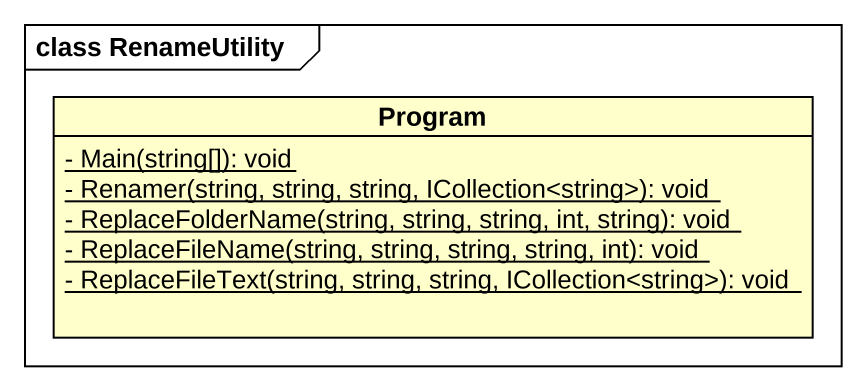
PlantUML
@startuml
mainframe class RenameUtility
hide circle
hide empty members
skinparam classAttributeIconSize 0
class Program {
  {static} - Main(string[]): void
  {static} - Renamer(string, string, string, ICollection<string>): void
  {static} - ReplaceFolderName(string, string, string, int, string): void
  {static} - ReplaceFileName(string, string, string, string, int): void
  {static} - ReplaceFileText(string, string, string, ICollection<string>): void
}
@enduml
